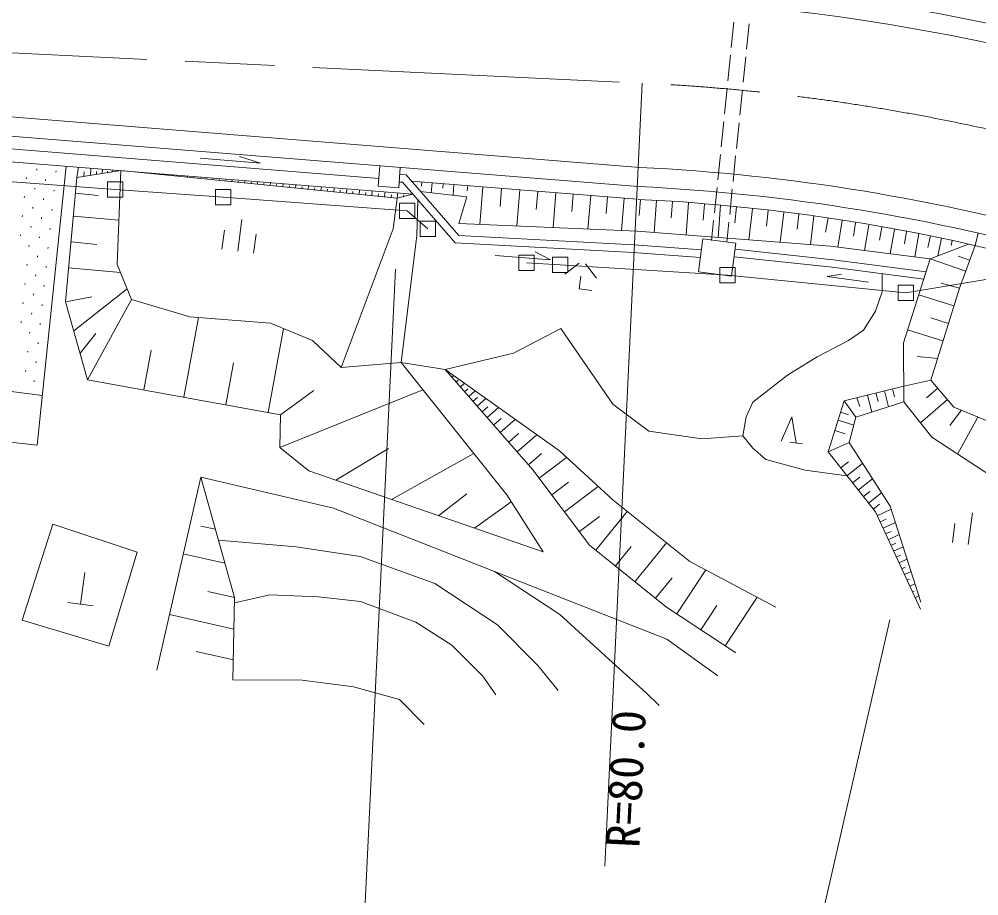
# Model space of a CAD drawing. Units: millimetres, scale not verified. Extents: x 40000 to 680000, y 20000 to 380000.
# Drawn here: x 225866 to 263416, y 247626 to 281932 of the extents above; entities that cross this region are included whole.
import ezdxf
from ezdxf.enums import TextEntityAlignment as Align

# ---------------------------------------------------------------- set-up
doc = ezdxf.new("R2010")
doc.units = ezdxf.units.MM
doc.header["$LTSCALE"] = 1000
doc.linetypes.add('CHAIN', pattern=[18.5, 12, -1.5, 3.5, -1.5])
for name, color, linetype, lineweight in [('M-BGD', 7, 'Continuous', 13), ('M-BMK', 2, 'CHAIN', 13), ('M-BMK-ROW', 30, 'Continuous', 13), ('M-STR-HTXT', 7, 'Continuous', 13)]:
    doc.layers.add(name, color=color, linetype=linetype, lineweight=lineweight)
doc.styles.add('ＭＳ ゴシック', font='')
doc.styles.get('ＭＳ ゴシック').set_extended_font_data('MS Gothic')

msp = doc.modelspace()

# ---------------------------------------------------------------- linework, layer by layer
at = {"layer": 'M-BGD'}
for p, q in [((253830, 281813), (253729, 280818)), ((254427, 281753), (254326, 280758)), ((253699, 280520), (253598, 279525)), ((254296, 280459), (254195, 279464)), ((250153, 276131), (210106, 279347)), ((253567, 279227), (253466, 278232)), ((254164, 279166), (254063, 278171)), ((250092, 275383), (210058, 278598)), ((253436, 277933), (253335, 276938)), ((254033, 277873), (253932, 276878)), ((239942, 275697), (218820, 277393)), ((241263, 275089), (217796, 276974)), ((232946, 276493), (235308, 276292)), ((235308, 276292), (234491, 276553)), ((253304, 276640), (253203, 275645)), ((253901, 276579), (253800, 275584)), ((226560, 276070), (226554, 276020)), ((227702, 276178), (226573, 265267)), ((228126, 275737), (228184, 276140)), ((229848, 276006), (228126, 275737)), ((228675, 276100), (228652, 275819)), ((229130, 276064), (229117, 275892)), ((229511, 276033), (229505, 275952)), ((229695, 272337), (229848, 276006)), ((229848, 276006), (240659, 274929)), ((239982, 276195), (239918, 275398)), ((240780, 276131), (240716, 275334)), ((226148, 275736), (226143, 275686)), ((226894, 275659), (226889, 275609)), ((227306, 275993), (227300, 275943)), ((228126, 275737), (227678, 270877)), ((228409, 275960), (228395, 275779)), ((228896, 275975), (228887, 275856)), ((229323, 275986), (229318, 275923)), ((232450, 275747), (232453, 275774)), ((232699, 275722), (232704, 275777)), ((232947, 275697), (232951, 275729)), ((233196, 275672), (233203, 275736)), ((233445, 275648), (233449, 275684)), ((233694, 275623), (233701, 275696)), ((233942, 275598), (233947, 275640)), ((234191, 275573), (234200, 275656)), ((240758, 275858), (241009, 275838)), ((241009, 275838), (243067, 273472)), ((226482, 275324), (226477, 275274)), ((234440, 275548), (234445, 275595)), ((234689, 275524), (234698, 275616)), ((234938, 275499), (234943, 275550)), ((235186, 275474), (235196, 275576)), ((235435, 275449), (235441, 275505)), ((235684, 275424), (235695, 275536)), ((235933, 275400), (235939, 275460)), ((236181, 275375), (236193, 275496)), ((236430, 275350), (236437, 275416)), ((236679, 275325), (236692, 275456)), ((236928, 275301), (236935, 275371)), ((237176, 275276), (237190, 275416)), ((237425, 275251), (237433, 275326)), ((237674, 275226), (237689, 275376)), ((237923, 275201), (237931, 275281)), ((238172, 275177), (238187, 275336)), ((238669, 275127), (238686, 275296)), ((239167, 275078), (239184, 275256)), ((239918, 275398), (240716, 275334)), ((240734, 275559), (240863, 275549)), ((240863, 275549), (242924, 273180)), ((250052, 274885), (241221, 275594)), ((241619, 275562), (241605, 275394)), ((242021, 275530), (241990, 275140)), ((242461, 275495), (242446, 275316)), ((242879, 275461), (242845, 275040)), ((243417, 275418), (243401, 275220)), ((244010, 275370), (243892, 273902)), ((244745, 275311), (244687, 274599)), ((245451, 275255), (245337, 273839)), ((253173, 275347), (253072, 274352)), ((253770, 275286), (253668, 274291)), ((226071, 274990), (226066, 274940)), ((226817, 274913), (226812, 274863)), ((227228, 275247), (227223, 275197)), ((228069, 275119), (228959, 275036)), ((238420, 275152), (238429, 275236)), ((238918, 275102), (238927, 275192)), ((239415, 275053), (239425, 275147)), ((239664, 275028), (239683, 275216)), ((239913, 275003), (239923, 275102)), ((240162, 274978), (240181, 275176)), ((240430, 275061), (240421, 274953)), ((240659, 274929), (240498, 273724)), ((240676, 275136), (240659, 274929)), ((240659, 274929), (241263, 275089)), ((240912, 275059), (240907, 274995)), ((241574, 275189), (243382, 274977)), ((243382, 274977), (243073, 273937)), ((246158, 275198), (246101, 274490)), ((246866, 275141), (246756, 273778)), ((247547, 275086), (247492, 274405)), ((248229, 275031), (248123, 273719)), ((248885, 274979), (248832, 274323)), ((249541, 274926), (249439, 273662)), ((250173, 274876), (250128, 274244)), ((226405, 274578), (226400, 274528)), ((227151, 274501), (227146, 274451)), ((241422, 273462), (241470, 274851)), ((250805, 274831), (250716, 273584)), ((251429, 274786), (251384, 274163)), ((252053, 274742), (251963, 273487)), ((252680, 274697), (252635, 274069)), ((253308, 274652), (253218, 273389)), ((253938, 274592), (253863, 273964)), ((254567, 274517), (254421, 273295)), ((225994, 274244), (225988, 274194)), ((226740, 274167), (226734, 274117)), ((227987, 274228), (229767, 274064)), ((255177, 274444), (255104, 273833)), ((255788, 274371), (255648, 273200)), ((256374, 274301), (256304, 273716)), ((256960, 274231), (256825, 273108)), ((257519, 274148), (257423, 273591)), ((226328, 273832), (226323, 273782)), ((227074, 273755), (227069, 273705)), ((234419, 272857), (234580, 274097)), ((243073, 273937), (250045, 273636)), ((253041, 274053), (252962, 273272)), ((253638, 273993), (253559, 273211)), ((258076, 274053), (257898, 273011)), ((258597, 273963), (258508, 273443)), ((259118, 273874), (258947, 272877)), ((259617, 273789), (259531, 273290)), ((225916, 273498), (225911, 273448)), ((226662, 273421), (226657, 273371)), ((233799, 272938), (233896, 273681)), ((235039, 272776), (235135, 273520)), ((240498, 273724), (238462, 268296)), ((240810, 268500), (241422, 273462)), ((243067, 273472), (249915, 273103)), ((250045, 273636), (257615, 273047)), ((260115, 273704), (259952, 272749)), ((260593, 273622), (260511, 273145)), ((261070, 273540), (260914, 272626)), ((261524, 273449), (261428, 272995)), ((263392, 273560), (263280, 273073)), ((226251, 273086), (226246, 273036)), ((226997, 273009), (226992, 272959)), ((227893, 273214), (228907, 273121)), ((242924, 273180), (249895, 272804)), ((249915, 273103), (252563, 272900)), ((252619, 273334), (252452, 272044)), ((252619, 273334), (253909, 273166)), ((253909, 273166), (253741, 271877)), ((257615, 273047), (261515, 272550)), ((261515, 272550), (263015, 273133)), ((261959, 273362), (261813, 272666)), ((262373, 273274), (262331, 273077)), ((263280, 273073), (262660, 271408)), ((226585, 272674), (226580, 272625)), ((244496, 272687), (246660, 272512)), ((246660, 272512), (246051, 272827)), ((249895, 272804), (252524, 272602)), ((253839, 272630), (257681, 272222)), ((253877, 272927), (257716, 272520)), ((263067, 272499), (262614, 272656)), ((226174, 272340), (226169, 272290)), ((226920, 272263), (226915, 272213)), ((230261, 270960), (229695, 272337)), ((247779, 272390), (247218, 271958)), ((248027, 272357), (248458, 271797)), ((257716, 272520), (261356, 272050)), ((260469, 269272), (261515, 272550)), ((262906, 272067), (261515, 272550)), ((226508, 271928), (226503, 271879)), ((227799, 272200), (229828, 272013)), ((247838, 271878), (247774, 271382)), ((252452, 272044), (253741, 271877)), ((257486, 271861), (258042, 271954)), ((257681, 272222), (261263, 271760)), ((259629, 271265), (259641, 271969)), ((226097, 271594), (226091, 271544)), ((226843, 271517), (226837, 271467)), ((259101, 271639), (257486, 271861)), ((262660, 271408), (261940, 271601)), ((226431, 271182), (226426, 271133)), ((227998, 269742), (230089, 271379)), ((247774, 271382), (248270, 271317)), ((259370, 270501), (259629, 271265)), ((262444, 270718), (261068, 271148)), ((262660, 271408), (261536, 267812)), ((226019, 270848), (226014, 270798)), ((226765, 270771), (226760, 270721)), ((227678, 270877), (228705, 271069)), ((227678, 270877), (228540, 267825)), ((228540, 267825), (230261, 270960)), ((232541, 270290), (230261, 270960)), ((226354, 270436), (226349, 270387)), ((258902, 269764), (259370, 270501)), ((225942, 270102), (225937, 270052)), ((226688, 270025), (226683, 269975)), ((232306, 267137), (232877, 270264)), ((235701, 270039), (232541, 270290)), ((237342, 269364), (235701, 270039)), ((262229, 270029), (261541, 270245)), ((226277, 269690), (226272, 269641)), ((228249, 268856), (228865, 269638)), ((235603, 266535), (236205, 269832)), ((245202, 268865), (247055, 269821)), ((247055, 269821), (249092, 266869)), ((258318, 269361), (258902, 269764)), ((262014, 269341), (260629, 269774)), ((226611, 269279), (226606, 269229)), ((238462, 268296), (237342, 269364)), ((257091, 268723), (258318, 269361)), ((260480, 266956), (260469, 269272)), ((226200, 268944), (226194, 268895)), ((230743, 267423), (231029, 268986)), ((226534, 268533), (226529, 268483)), ((238462, 268296), (240810, 268500)), ((244945, 263316), (240810, 268500)), ((240810, 268500), (242532, 268228)), ((242532, 268228), (245202, 268865)), ((255932, 267996), (257091, 268723)), ((261798, 268649), (260998, 268731)), ((226122, 268198), (226117, 268149)), ((233955, 266836), (234255, 268484)), ((242532, 268228), (245967, 264301)), ((242532, 268228), (247002, 265035)), ((242638, 268107), (242675, 268139)), ((226457, 267787), (226452, 267737)), ((228540, 267825), (236095, 266445)), ((242803, 267919), (242876, 267983)), ((242968, 267731), (243049, 267802)), ((254572, 266949), (255932, 267996)), ((261536, 267812), (260477, 267575)), ((261536, 267812), (262445, 266754)), ((223996, 267567), (226774, 267207)), ((236071, 265172), (241666, 267427)), ((236095, 266445), (237393, 267404)), ((243132, 267543), (243294, 267684)), ((243297, 267354), (243422, 267464)), ((243461, 267166), (243712, 267386)), ((258149, 266994), (260477, 267575)), ((259724, 267387), (259880, 266765)), ((260035, 267465), (260113, 267154)), ((261816, 267486), (261375, 267108)), ((243626, 266978), (243796, 267127)), ((243791, 266790), (244130, 267087)), ((257518, 265001), (258149, 266994)), ((258149, 266994), (258610, 266362)), ((258650, 267119), (258765, 266770)), ((259061, 267221), (259227, 266558)), ((259392, 267304), (259475, 266972)), ((262194, 267046), (261131, 266134)), ((243985, 266568), (244207, 266762)), ((244179, 266345), (244624, 266734)), ((249092, 266869), (250510, 265806)), ((254311, 266371), (254572, 266949)), ((258610, 266362), (260480, 266956)), ((260480, 266956), (261574, 265574)), ((262735, 266633), (262285, 266026)), ((262445, 266754), (264537, 265882)), ((236095, 266445), (236071, 265172)), ((244434, 266054), (244725, 266309)), ((244688, 265763), (245270, 266272)), ((254183, 265621), (254311, 266371)), ((255677, 265422), (256103, 266375)), ((256103, 266375), (256272, 265345)), ((257912, 266243), (258525, 266049)), ((258009, 266550), (258315, 266453)), ((258339, 265368), (258610, 266362)), ((263382, 266363), (262589, 264915)), ((223788, 265556), (226573, 265267)), ((245022, 265382), (245402, 265716)), ((245355, 265001), (246117, 265668)), ((250510, 265806), (252573, 265511)), ((252573, 265511), (254183, 265621)), ((254576, 265140), (254183, 265621)), ((257781, 265833), (258192, 265703)), ((261574, 265574), (263996, 264002)), ((236071, 265172), (237199, 264262)), ((238262, 263894), (240316, 265135)), ((255078, 264702), (254576, 265140)), ((256024, 265377), (256520, 265312)), ((257518, 265001), (258339, 265368)), ((259948, 262877), (258339, 265368)), ((240438, 263141), (243656, 264933)), ((245795, 264498), (246299, 264938)), ((246212, 263975), (247282, 264780)), ((247002, 265035), (249110, 263112)), ((259368, 262659), (257518, 265001)), ((256620, 264288), (255078, 264702)), ((258015, 264371), (258321, 264613)), ((258256, 264065), (258868, 264549)), ((232968, 264006), (231250, 256462)), ((232968, 264006), (234293, 259298)), ((232968, 264006), (238169, 262791)), ((237199, 264262), (246375, 261086)), ((245967, 264301), (248186, 261352)), ((258256, 264065), (256620, 264288)), ((258477, 263786), (258756, 264007)), ((246708, 263316), (247367, 263812)), ((247204, 262658), (248521, 263649)), ((258698, 263507), (259256, 263948)), ((242281, 262503), (243383, 263353)), ((246375, 261086), (244945, 263316)), ((258899, 263252), (259154, 263453)), ((259101, 262997), (259611, 263399)), ((243683, 262018), (245122, 263040)), ((249110, 263112), (252114, 260712)), ((259287, 262760), (259524, 262947)), ((261149, 259115), (259948, 262877)), ((238169, 262791), (244463, 260322)), ((248434, 261152), (249661, 262671)), ((261131, 258838), (259368, 262659)), ((259440, 262502), (259987, 262755)), ((263002, 261373), (263164, 262612)), ((227177, 262165), (225980, 258419)), ((230476, 261080), (227177, 262165)), ((247791, 261877), (248571, 262465)), ((259552, 262259), (259795, 262371)), ((259664, 262016), (260151, 262240)), ((262383, 261454), (262479, 262197)), ((232978, 262097), (233541, 261969)), ((259769, 261789), (259984, 261888)), ((259874, 261562), (260304, 261760)), ((233659, 261550), (236707, 261278)), ((249962, 259918), (251196, 261446)), ((259979, 261335), (260166, 261421)), ((229376, 257392), (230476, 261080)), ((232286, 261010), (233916, 260638)), ((236707, 261278), (239211, 260899)), ((248186, 261352), (251191, 258926)), ((249198, 260535), (249815, 261299)), ((260084, 261108), (260458, 261280)), ((239211, 260899), (242134, 259853)), ((252114, 260712), (255472, 258919)), ((260188, 260881), (260347, 260954)), ((260293, 260654), (260611, 260800)), ((228270, 259038), (228431, 260277)), ((244463, 260322), (251213, 257665)), ((244463, 260322), (247017, 258637)), ((251595, 258660), (252730, 260383)), ((260398, 260427), (260529, 260487)), ((260503, 260200), (260764, 260320)), ((242134, 259853), (244583, 258231)), ((250765, 259270), (251413, 260073)), ((260607, 259973), (260710, 260020)), ((233241, 259538), (234293, 259298)), ((260712, 259746), (260917, 259840)), ((260817, 259519), (260891, 259553)), ((227774, 259102), (228765, 258973)), ((234293, 259298), (234232, 256074)), ((234289, 259091), (235677, 259411)), ((235677, 259411), (237582, 259328)), ((237582, 259328), (239224, 259138)), ((239224, 259138), (241381, 258337)), ((253493, 257411), (254742, 259308)), ((260922, 259292), (261071, 259360)), ((251191, 258926), (253911, 257136)), ((252544, 258035), (253169, 258984)), ((225980, 258419), (229376, 257392)), ((231746, 258641), (234270, 258066)), ((247017, 258637), (249228, 256620)), ((241381, 258337), (242789, 257433)), ((244583, 258231), (246159, 256643)), ((251213, 257665), (253208, 256235)), ((242789, 257433), (244014, 256221)), ((232790, 257192), (234247, 256860)), ((246159, 256643), (246962, 255660)), ((249228, 256620), (250394, 255564)), ((244014, 256221), (244519, 255490)), ((234232, 256074), (236933, 256065)), ((236933, 256065), (238947, 255803)), ((238947, 255803), (240744, 255303)), ((250394, 255564), (250915, 255070)), ((240744, 255303), (241708, 254327))]:
    msp.add_line(p, q, dxfattribs=at)
for radius, start in [(84550, 61.07105), (84050, 61.07105), (83300, 61.07105), (76700, 61.07105), (75950, 61.07105), (75450, 62.07898)]:
    msp.add_arc((246470, 199519), radius, start, 87.24837, dxfattribs=at)
at = {"layer": 'M-BMK'}
msp.add_line((200398, 281813), (250311, 279427), dxfattribs=at)
msp.add_arc((246470, 199519), 80000, 61.07105, 87.24837, dxfattribs=at)
at = {"layer": 'M-BMK-ROW'}
for p, q in [((229916, 275569), (229316, 275569)), ((229316, 275569), (229316, 274969)), ((229916, 274969), (229916, 275569)), ((234149, 275270), (233549, 275270)), ((233549, 275270), (233549, 274670)), ((234149, 274670), (234149, 275270)), ((229316, 274969), (229916, 274969)), ((233549, 274670), (234149, 274670)), ((241343, 274730), (240743, 274730)), ((240743, 274730), (240743, 274130)), ((241343, 274130), (241343, 274730)), ((240743, 274130), (241343, 274130)), ((242152, 274027), (241552, 274027)), ((241552, 274027), (241552, 273427)), ((242152, 273427), (242152, 274027)), ((241552, 273427), (242152, 273427)), ((246012, 272693), (245412, 272693)), ((245412, 272693), (245412, 272093)), ((246012, 272093), (246012, 272693)), ((247332, 272625), (246732, 272625)), ((246732, 272625), (246732, 272025)), ((247332, 272025), (247332, 272625)), ((245412, 272093), (246012, 272093)), ((246732, 272025), (247332, 272025)), ((253878, 272216), (253278, 272216)), ((253278, 272216), (253278, 271616)), ((253878, 271616), (253878, 272216)), ((253278, 271616), (253878, 271616)), ((260861, 271521), (260261, 271521)), ((260261, 271521), (260261, 270921)), ((260861, 270921), (260861, 271521)), ((260261, 270921), (260861, 270921))]:
    msp.add_line(p, q, dxfattribs=at)
for points in [[(241852, 273727), (241043, 274430), (233849, 274970), (229616, 275269), (223135, 275749), (213943, 276341), (209785, 276232), (207867, 276178)], [(298082, 256037), (296798, 255372), (288368, 259988), (281605, 263699), (280991, 265161), (275038, 267732), (273252, 268476), (271731, 269117), (266816, 270783), (264162, 271822), (260561, 271221), (253578, 271916), (247032, 272325), (245712, 272393)]]:
    msp.add_lwpolyline(points, dxfattribs=at)
at = {"layer": 'M-STR-HTXT'}
for p, q in [((250241, 279431), (248776, 248789)), ((240589, 272147), (238790, 234509)), ((259934, 258432), (254288, 233726))]:
    msp.add_line(p, q, dxfattribs=at)

# ---------------------------------------------------------------- texts
at = {"layer": 'M-STR-HTXT', "style": 'ＭＳ ゴシック'}
msp.add_text('R=80.0', height=1320, rotation=87.263, dxfattribs=at).set_placement((248812, 249545), align=Align.TOP_LEFT)

doc.saveas('drawing.dxf')
